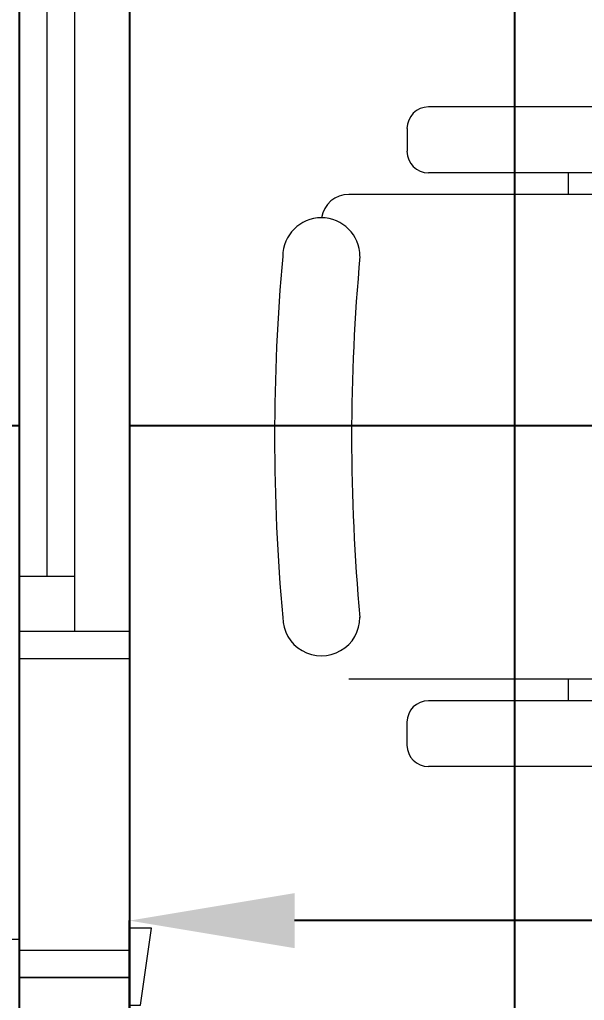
# Model space of a CAD drawing. Header units: inches. Extents: x -12418 to 57169, y -29325 to 19878.
# Drawn here: x 31350 to 31863, y -8923 to -8031 of the extents above; entities that cross this region are included whole.
import ezdxf

# ---------------------------------------------------------------- set-up
doc = ezdxf.new("R2010")
doc.units = ezdxf.units.IN
doc.header["$LTSCALE"] = 25
doc.header["$MEASUREMENT"] = 0
doc.header["$PDMODE"] = 3
doc.layers.get('0').update_dxf_attribs({"color": 8})
doc.layers.get('Defpoints').update_dxf_attribs({"color": 8})
for name, color, linetype, lineweight in [('00-Ground Floor$0$Aluminum', 251, 'Continuous', 5), ('00-Ground Floor$0$LOADING', 253, 'Continuous', 5), ('00-Ground Floor$0$Walls', 251, 'Continuous', 5), ('00-Ground Floor$0$Wooden Joinery', 251, 'Continuous', 5), ('E-DIM', 6, 'Continuous', 18)]:
    doc.layers.add(name, color=color, linetype=linetype, lineweight=lineweight)
doc.layers.add('00-Ground Floor$0$False Ceiling', color=251, linetype='Continuous')
doc.styles.get("Standard").update_dxf_attribs({"font": 'arial.ttf'})
doc.dimstyles.get("Standard").update_dxf_attribs({"dimtxt": 150, "dimasz": 150, "dimexe": 0.18, "dimexo": 0.0625, "dimgap": 1, "dimtad": 1, "dimdec": 0, "dimlfac": 0.1, "dimzin": 0, "dimdsep": 46, "dimtxsty": 'Standard', "dimcen": 0.09, "dimclrd": 256, "dimclrt": 7, "dimadec": 0, "dimazin": 0, "dimtfac": 1, "dimtdec": 0, "dimtofl": 0, "dimtmove": 0, "dimatfit": 3, "dimfxl": 1, "dimtolj": 1, "dimtzin": 0, "dimarcsym": 0})

# ---------------------------------------------------------------- blocks, each defined once
blk = doc.blocks.new('00-Ground Floor$0$A$C5DAD61B4')
at = {"layer": '00-Ground Floor$0$Wooden Joinery'}
for points in [[(940, 959.06), (940, 969.06), (1010, 979.06), (1010, 959.06)], [(950, 859.06), (950, 849.06), (1020, 839.06), (1020, 859.06)]]:
    blk.add_lwpolyline(points, close=True, dxfattribs=at)
for points in [[(975, 859.06), (940, 859.06), (940, 899.07), (930, 899.07), (930, 959.06), (975, 959.06), (975, 859.06)], [(975, 859.06), (975, 959.06), (1000, 959.06), (1000, 859.06), (975, 859.06)]]:
    blk.add_lwpolyline(points, dxfattribs=at)
blk = doc.blocks.new('00-Ground Floor$0$GF21018-P')
at = {"color": 0}
for p, q in [((-0.2207, 0.47563), (-0.2207, 0.0675)), ((0.22049, 0.47563), (0.22049, 0.0675)), ((-0.30021, 0.32259), (-0.30021, 0.14)), ((-0.24021, 0.32259), (-0.24021, 0.14)), ((0.24001, 0.32259), (0.24001, 0.14)), ((0.30001, 0.32259), (0.30001, 0.14)), ((-0.24021, 0.26708), (-0.2207, 0.26708)), ((0.22049, 0.26708), (0.24001, 0.26708)), ((-0.2806, 0.12039), (-0.25983, 0.12039)), ((0.25963, 0.12039), (0.2804, 0.12039))]:
    blk.add_line(p, q, dxfattribs=at)
for centre, radius, start, end in [((-0.2806, 0.14), 0.01962, 180, 270), ((-0.25983, 0.14), 0.01962, 270, 360), ((0.25963, 0.14), 0.01962, 180, 270), ((0.2804, 0.14), 0.01962, 270, 0), ((-0.16429, 0.0425), 0.03511, 90, 270), ((0, 1.84674), 1.77674, 264.69456, 275.30527), ((0.16409, 0.0425), 0.03511, 270, 90), ((-0.1957, 0.0675), 0.025, 180, 261.47208), ((0, 1.83136), 1.83136, 264.85322, 275.14698)]:
    blk.add_arc(centre, radius, start, end, dxfattribs=at)
blk = doc.blocks.new('00-Ground Floor$0$A$C37be4daf')
at = {"layer": '00-Ground Floor$0$Aluminum'}
for p, q in [((1416.01, 598.24), (216.01, 598.24)), ((241.01, 498.24), (241.01, 598.24)), ((291.01, 548.24), (291.01, 598.24)), ((291.01, 573.24), (1341.01, 573.24)), ((1391.01, 548.24), (241.01, 548.24)), ((1416.01, 498.24), (216.01, 498.24))]:
    blk.add_line(p, q, dxfattribs=at)
at = {"layer": '00-Ground Floor$0$Walls'}
blk.add_line((216.01, 498.24), (216.01, 598.24), dxfattribs=at)
blk = doc.blocks.new('00-Ground Floor$0$A$Ce9e1c4c3')
at = {"layer": '00-Ground Floor$0$False Ceiling', "color": 254}
for p, q in [((-68650.49, -13467.43, 0), (-68650.49, -2875.81, 0)), ((-68550.49, -7067.43, 0), (-68550.49, -10217.43, 0))]:
    blk.add_line(p, q, dxfattribs=at)
at = {"layer": '00-Ground Floor$0$False Ceiling', "color": 254, "linetype": 'Continuous'}
for p, q in [((-68200, -10217.43), (-68200, -7067.43)), ((-70450.49, -8400), (-68650.49, -8400)), ((-68550.49, -8400), (-64050.49, -8400))]:
    blk.add_line(p, q, dxfattribs=at)
blk = doc.blocks.new('00-Ground Floor')
at = {"layer": '00-Ground Floor$0$Walls'}
for p, q in [((31449.51, -8857.43, 0), (31449.51, -7067.43, 0)), ((31349.51, -8877.43, 0), (31449.51, -8877.43, 0))]:
    blk.add_line(p, q, dxfattribs=at)
at = {"rotation": 90}
blk.add_blockref('00-Ground Floor$0$A$C37be4daf', (31947.74, -8828.44, 0), dxfattribs=at)
at = {"layer": '00-Ground Floor$0$False Ceiling', "color": 254}
blk.add_blockref('00-Ground Floor$0$A$Ce9e1c4c3', (100000, 0), dxfattribs=at)
at = {"layer": '00-Ground Floor$0$LOADING', "extrusion": (-7.77426e-06, 2.24021e-05, 1), "xscale": 1000, "yscale": 1000, "zscale": 1000, "rotation": 269.9985892449481}
blk.add_blockref('00-Ground Floor$0$GF21018-P', (31581.42, -8410.47, -0.44), dxfattribs=at)
at = {"layer": '00-Ground Floor$0$Wooden Joinery', "rotation": 89.99999999999999}
blk.add_blockref('00-Ground Floor$0$A$C5DAD61B4', (32308.57, -9877.43, 0), dxfattribs=at)
blk = doc.blocks.new('*D320')
at = {"layer": 'Defpoints', "color": 0, "transparency": 16777216}
for p in [(31449.51, -8850.63), (31449.51, -9001.62, 0), (32700, -9001.62)]:
    blk.add_point(p, dxfattribs=at)
at = {"layer": 'E-DIM', "color": 0, "lineweight": -2, "transparency": 16777216}
for p, q in [((31449.51, -9001.56), (31449.51, -8850.45)), ((32700, -9001.56), (32700, -8850.45))]:
    blk.add_line(p, q, dxfattribs=at)
at = {"layer": 'E-DIM', "lineweight": -2, "transparency": 16777216}
blk.add_line((32550, -8850.63), (31599.51, -8850.63), dxfattribs=at)
at = {"layer": 'E-DIM', "transparency": 16777216}
for points in [[(31599.51, -8825.63), (31599.51, -8875.63), (31449.51, -8850.63)], [(32550, -8825.63), (32550, -8875.63), (32700, -8850.63)]]:
    blk.add_solid(points, dxfattribs=at)
at = {"layer": 'E-DIM', "color": 7, "transparency": 16777216, "insert": (32074.75, -8773.05), "char_height": 150, "attachment_point": 5}
blk.add_mtext('\\A1;125', dxfattribs=at)

msp = doc.modelspace()

# ---------------------------------------------------------------- block references
msp.add_blockref('00-Ground Floor', (0, 0))

# ---------------------------------------------------------------- dimensions: what is measured, and where the dimension line sits
at = {"layer": 'E-DIM'}
dim = msp.add_linear_dim(base=(31449.51, -8850.63), p1=(32700, -9001.62), p2=(31449.51, -9001.62, 0), dimstyle='Standard', dxfattribs=at)
dim.commit()
dim.dimension.update_dxf_attribs({"geometry": '*D320', "text_midpoint": (32074.75, -8773.05)})

doc.saveas('drawing.dxf')
